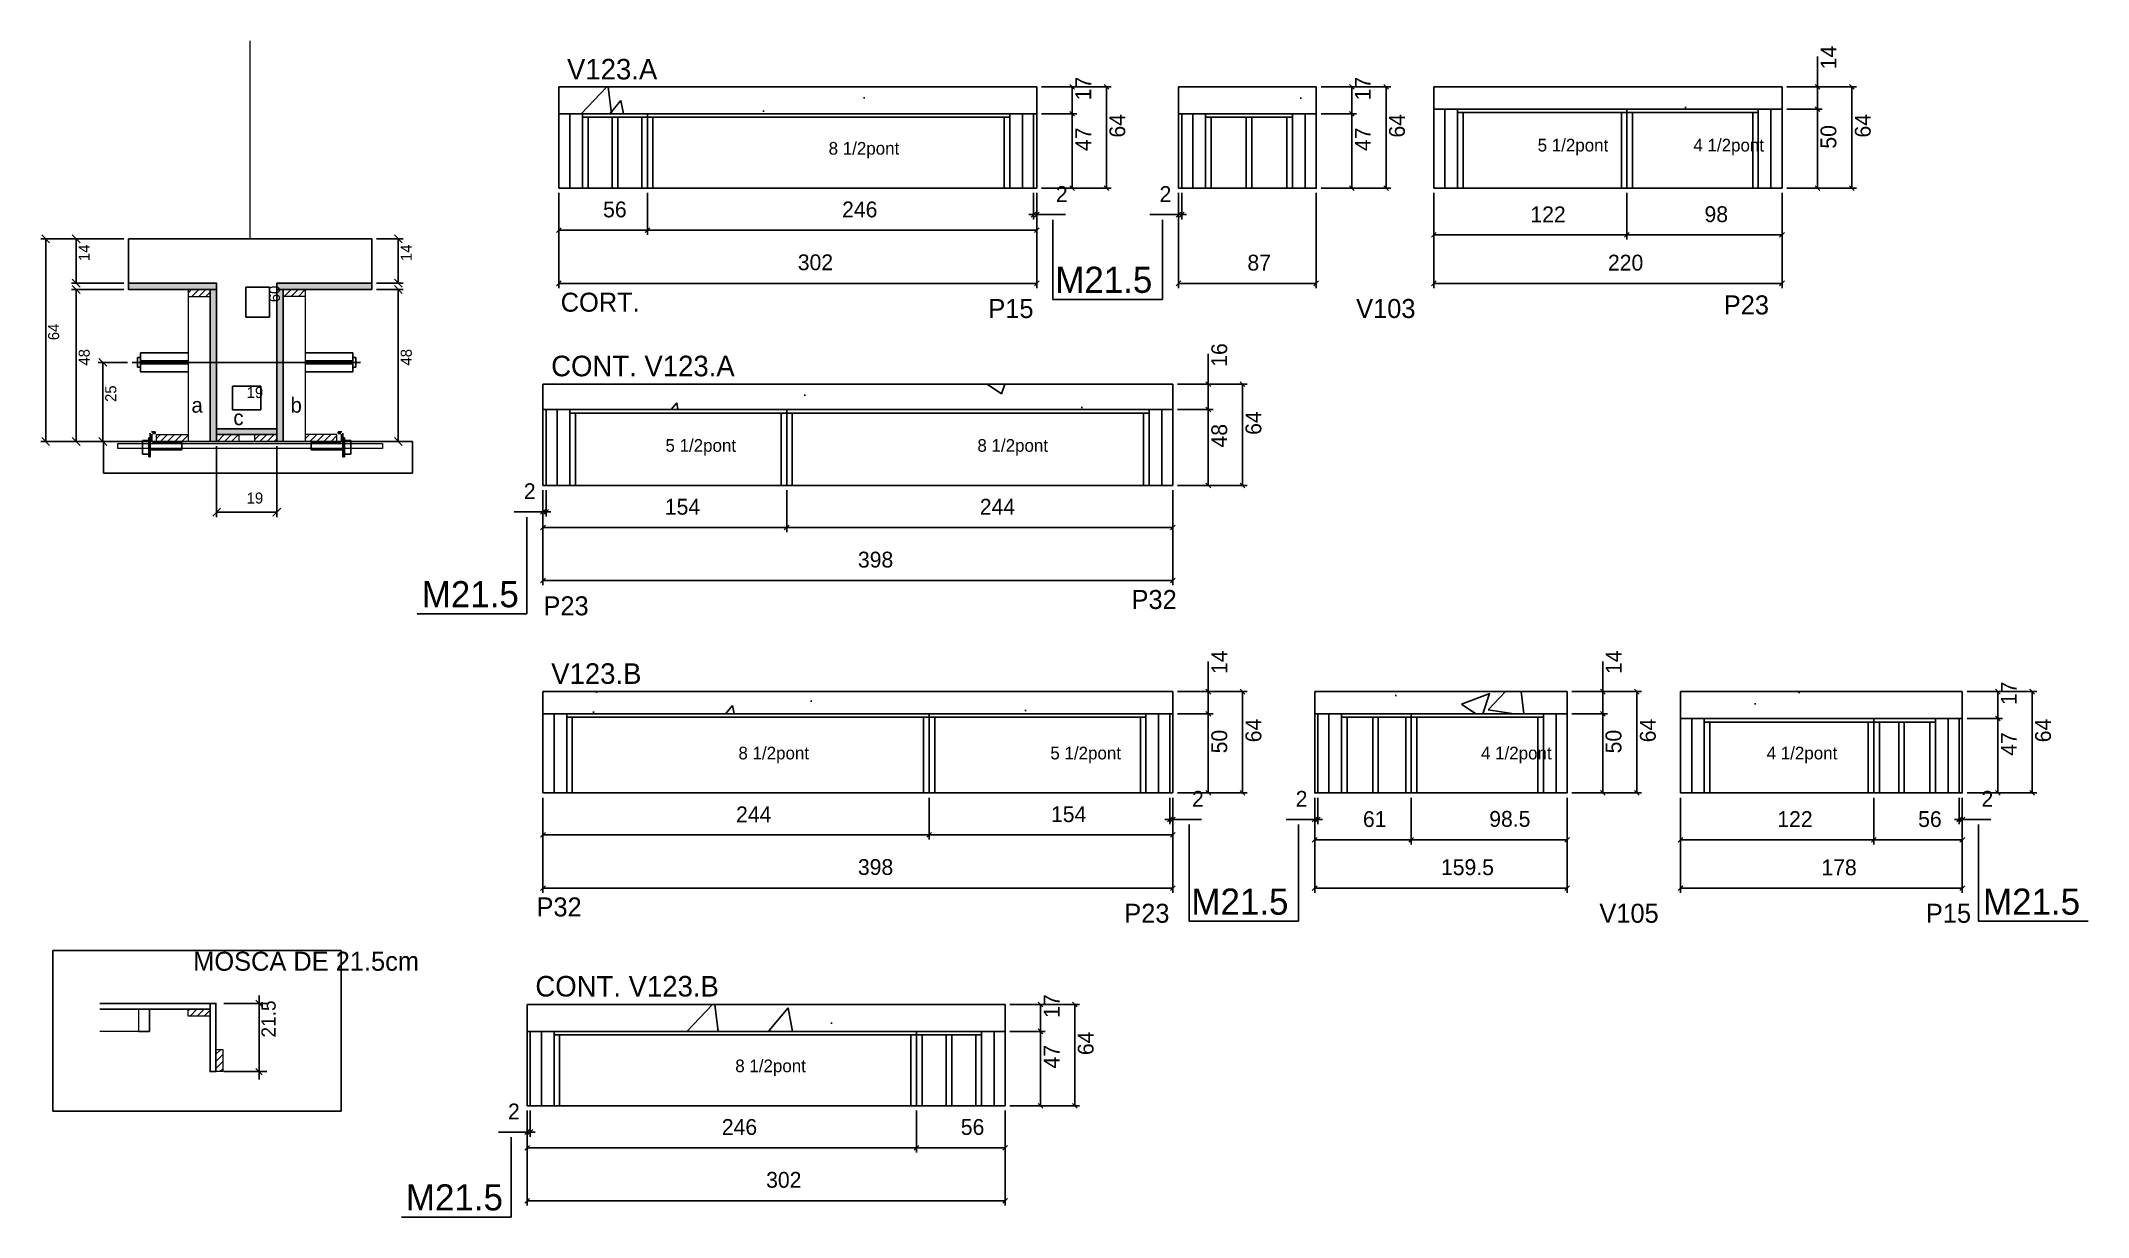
# Model space of a CAD drawing. Header units: metres. Extents: x 3297 to 4590, y 11584 to 12327.
import ezdxf

# ---------------------------------------------------------------- set-up
doc = ezdxf.new("R2010")
doc.units = ezdxf.units.M
for name, color, linetype in [('5', 7, 'Continuous'), ('barrote', 7, 'Continuous'), ('CONCRETO', 7, 'Continuous'), ('COTA', 7, 'Continuous'), ('Cota Seção (2x)', 7, 'Continuous'), ('Cotas', 7, 'Continuous'), ('detalhes', 7, 'Continuous'), ('Hachura', 7, 'Continuous'), ('Madeira', 7, 'Continuous'), ('NOMENCLATURA', 7, 'Continuous'), ('Painéis', 7, 'Continuous'), ('presilha', 7, 'Continuous'), ('SARR_2.2x7', 7, 'Continuous'), ('SARR_3.5x7', 7, 'Continuous'), ('SCO-___-LAJ', 7, 'Continuous'), ('TENSOR', 7, 'Continuous'), ('texto', 7, 'Continuous'), ('TEXTO PILAR', 7, 'Continuous'), ('Texto Seção', 7, 'Continuous')]:
    doc.layers.add(name, color=color, linetype=linetype)

msp = doc.modelspace()

# ---------------------------------------------------------------- hatches: boundary and pattern name
at = {"layer": 'COTA'}
h = msp.add_hatch(dxfattribs=at)
h.set_pattern_fill('AR-CONC')
h.paths.add_polyline_path([(3925.9, 12298.1), (3925.9, 12281.1), (3623.9, 12281.1), (3623.9, 12298.1), (3925.9, 12298.1)])
h = msp.add_hatch(dxfattribs=at)
h.set_pattern_fill('AR-CONC')
h.paths.add_polyline_path([(4102.5, 12298.1), (4015.5, 12298.1), (4015.5, 12281.1), (4102.5, 12281.1), (4102.5, 12298.1)])
h = msp.add_hatch(dxfattribs=at)
h.set_pattern_fill('AR-CONC')
h.paths.add_polyline_path([(4396.8, 12298.1), (4176.8, 12298.1), (4176.8, 12284.1), (4396.8, 12284.1), (4396.8, 12298.1)])
h = msp.add_hatch(dxfattribs=at)
h.set_pattern_fill('AR-CONC')
h.paths.add_polyline_path([(3613.9, 12110.3), (3613.9, 12094.3), (4011.9, 12094.3), (4011.9, 12110.3), (3613.9, 12110.3)])
h = msp.add_hatch(dxfattribs=at)
h.set_pattern_fill('AR-CONC')
h.paths.add_polyline_path([(4011.9, 11916.1), (4011.9, 11902.1), (3613.9, 11902.1), (3613.9, 11916.1), (4011.9, 11916.1)])
h = msp.add_hatch(dxfattribs=at)
h.set_pattern_fill('AR-CONC')
h.paths.add_polyline_path([(4261, 11916.1), (4101.5, 11916.1), (4101.5, 11902.1), (4261, 11902.1), (4261, 11916.1)])
h = msp.add_hatch(dxfattribs=at)
h.set_pattern_fill('AR-CONC')
h.paths.add_polyline_path([(4332.7, 11916.1), (4510.7, 11916.1), (4510.7, 11899.1), (4332.7, 11899.1), (4332.7, 11916.1)])
h = msp.add_hatch(dxfattribs=at)
h.set_pattern_fill('AR-CONC')
h.paths.add_polyline_path([(3603.9, 11718.5), (3603.9, 11701.5), (3905.9, 11701.5), (3905.9, 11718.5), (3603.9, 11718.5)])
at = {"layer": 'Hachura'}
h = msp.add_hatch(color=7, dxfattribs=at)
h.dxf.hatch_style = 1
h.paths.add_polyline_path([(3407.7, 12170.1), (3407.7, 12174.1), (3352.1, 12174.1), (3352.1, 12170.1), (3407.7, 12170.1)])
h = msp.add_hatch(color=7, dxfattribs=at)
h.dxf.hatch_style = 1
h.paths.add_polyline_path([(3403.7, 12174.1), (3407.7, 12174.1), (3407.7, 12074.1), (3403.7, 12074.1), (3403.7, 12174.1)])
h = msp.add_hatch(color=7, dxfattribs=at)
h.dxf.hatch_style = 1
h.paths.add_polyline_path([(3449.7, 12174.1), (3445.7, 12174.1), (3445.7, 12074.1), (3449.7, 12074.1), (3449.7, 12174.1)])
h = msp.add_hatch(color=7, dxfattribs=at)
h.dxf.hatch_style = 1
h.paths.add_polyline_path([(3505.7, 12170.1), (3505.7, 12174.1), (3445.7, 12174.1), (3445.7, 12170.1), (3505.7, 12170.1)])
h = msp.add_hatch(dxfattribs=at)
h.set_pattern_fill('ANSI31')
h.paths.add_polyline_path([(3403.7, 12165.7), (3403.7, 12170.1), (3389.7, 12170.1), (3389.7, 12165.7), (3403.7, 12165.7)])
h = msp.add_hatch(dxfattribs=at)
h.set_pattern_fill('ANSI31')
h.paths.add_polyline_path([(3449.7, 12165.7), (3449.7, 12170.1), (3463.7, 12170.1), (3463.7, 12165.7), (3449.7, 12165.7)])
h = msp.add_hatch(color=7, dxfattribs=at)
h.dxf.hatch_style = 1
h.paths.add_polyline_path([(3445.7, 12078.5), (3445.7, 12082.1), (3407.7, 12082.1), (3407.7, 12078.5), (3445.7, 12078.5)])
h = msp.add_hatch(dxfattribs=at)
h.set_pattern_fill('ANSI31')
h.paths.add_polyline_path([(3369.7, 12074.1), (3369.7, 12078.5), (3389.7, 12078.5), (3389.7, 12074.1), (3369.7, 12074.1)])
h = msp.add_hatch(dxfattribs=at)
h.set_pattern_fill('ANSI31')
h.paths.add_polyline_path([(3407.7, 12074.1), (3407.7, 12078.5), (3421.7, 12078.5), (3421.7, 12074.1), (3407.7, 12074.1)])
h = msp.add_hatch(dxfattribs=at)
h.set_pattern_fill('ANSI31')
h.paths.add_polyline_path([(3445.7, 12074.1), (3445.7, 12078.5), (3431.7, 12078.5), (3431.7, 12074.1), (3445.7, 12074.1)])
h = msp.add_hatch(dxfattribs=at)
h.set_pattern_fill('ANSI31')
h.paths.add_polyline_path([(3483.7, 12074.1), (3483.7, 12078.5), (3463.7, 12078.5), (3463.7, 12074.1), (3483.7, 12074.1)])
h = msp.add_hatch(dxfattribs=at)
h.set_pattern_fill('ANSI31')
h.paths.add_polyline_path([(3389.7, 11715.5), (3389.7, 11711.1), (3403.6, 11711.1), (3403.6, 11715.5), (3389.7, 11715.5), (3389.7, 11715.5)])
h = msp.add_hatch(dxfattribs=at)
h.set_pattern_fill('ANSI31')
h.paths.add_polyline_path([(3407.2, 11676.1), (3411.6, 11676.1), (3411.6, 11690.1), (3407.2, 11690.1), (3407.2, 11676.1)])

# ---------------------------------------------------------------- linework, layer by layer
at = {"color": 7, "lineweight": 25}
for p, q in [((3357.7, 12127.1), (3357.7, 12121.1)), ((3357.7, 12127.1), (3359.7, 12127.1)), ((3359.7, 12121.1), (3357.7, 12121.1)), ((3359.7, 12130.1), (3359.7, 12118.1)), ((3359.7, 12130.1), (3389.7, 12130.1)), ((3389.7, 12125.1), (3359.7, 12125.1)), ((3389.7, 12123.1), (3359.7, 12123.1)), ((3493.7, 12130.1), (3463.7, 12130.1)), ((3463.7, 12125.1), (3493.7, 12125.1)), ((3463.7, 12123.1), (3493.7, 12123.1)), ((3493.7, 12130.1), (3493.7, 12118.1)), ((3493.7, 12127.1), (3495.7, 12127.1)), ((3493.7, 12121.1), (3495.7, 12121.1)), ((3495.7, 12127.1), (3495.7, 12121.1)), ((3359.7, 12118.1), (3389.7, 12118.1)), ((3493.7, 12118.1), (3463.7, 12118.1))]:
    msp.add_line(p, q, dxfattribs=at)
at = {"layer": 'barrote', "color": 251, "lineweight": 25}
msp.add_lwpolyline([(3336.2, 12054.1), (3531.4, 12054.1), (3531.4, 12074.1), (3336.2, 12074.1)], close=True, dxfattribs=at)
at = {"layer": 'CONCRETO', "color": 251, "lineweight": 25}
msp.add_lwpolyline([(3352.1, 12174.1), (3352.1, 12202.1), (3505.7, 12202.1), (3505.7, 12174.1), (3445.7, 12174.1), (3445.7, 12082.1), (3407.7, 12082.1), (3407.7, 12174.1)], close=True, dxfattribs=at)
at = {"layer": 'COTA', "color": 4, "lineweight": 25}
for p, q in [((4419.2, 12298.1), (4419.2, 12317.2)), ((3928.9, 12298.1), (3951.3, 12298.1)), ((3928.9, 12298.1), (3972.9, 12298.1)), ((3948.3, 12281.1), (3948.3, 12298.1)), ((3969.9, 12298.1), (3969.9, 12234.1)), ((4105.5, 12298.1), (4128, 12298.1)), ((4105.5, 12298.1), (4149.6, 12298.1)), ((4125, 12281.1), (4125, 12298.1)), ((4146.6, 12298.1), (4146.6, 12234.1)), ((4399.8, 12298.1), (4443.9, 12298.1)), ((4399.8, 12298.1), (4422.2, 12298.1)), ((4419.2, 12284.1), (4419.2, 12298.1)), ((4440.9, 12298.1), (4440.9, 12234.1)), ((3928.9, 12281.1), (3951.3, 12281.1)), ((3928.9, 12281.1), (3951.3, 12281.1)), ((3948.3, 12281.1), (3948.3, 12234.1)), ((4105.5, 12281.1), (4128, 12281.1)), ((4105.5, 12281.1), (4128, 12281.1)), ((4125, 12281.1), (4125, 12234.1)), ((4399.8, 12284.1), (4422.2, 12284.1)), ((4399.8, 12284.1), (4422.2, 12284.1)), ((4419.2, 12284.1), (4419.2, 12234.1)), ((3623.9, 12231.1), (3623.9, 12204.6)), ((3623.9, 12231.1), (3623.9, 12171)), ((3679.9, 12231.1), (3679.9, 12204.6)), ((3679.9, 12231.1), (3679.9, 12204.6)), ((3923.9, 12231.1), (3923.9, 12214.4)), ((3925.9, 12231.1), (3925.9, 12204.6)), ((3925.9, 12231.1), (3925.9, 12171)), ((3925.9, 12231.1), (3925.9, 12214.4)), ((3928.9, 12234.1), (3951.3, 12234.1)), ((3928.9, 12234.1), (3972.9, 12234.1)), ((4015.5, 12231.1), (4015.5, 12171)), ((4015.5, 12231.1), (4015.5, 12214.4)), ((4017.5, 12231.1), (4017.5, 12214.4)), ((4102.5, 12231.1), (4102.5, 12171)), ((4105.5, 12234.1), (4128, 12234.1)), ((4105.5, 12234.1), (4149.6, 12234.1)), ((4176.8, 12231.1), (4176.8, 12201.6)), ((4176.8, 12231.1), (4176.8, 12171)), ((4298.8, 12231.1), (4298.8, 12201.6)), ((4298.8, 12231.1), (4298.8, 12201.6)), ((4396.8, 12231.1), (4396.8, 12201.6)), ((4396.8, 12231.1), (4396.8, 12171)), ((4399.8, 12234.1), (4443.9, 12234.1)), ((4399.8, 12234.1), (4422.2, 12234.1)), ((3923.9, 12217.4), (3920.9, 12217.4)), ((3923.9, 12217.4), (3925.9, 12217.4)), ((3925.9, 12217.4), (3944, 12217.4)), ((4015.5, 12217.4), (3997.4, 12217.4)), ((4017.5, 12217.4), (4015.5, 12217.4)), ((4017.5, 12217.4), (4020.5, 12217.4)), ((3349.1, 12202.1), (3296.7, 12202.1)), ((3299.7, 12074.1), (3299.7, 12202.1)), ((3349.1, 12202.1), (3316, 12202.1)), ((3319, 12202.1), (3319, 12174.1)), ((3508.7, 12202.1), (3525.5, 12202.1)), ((3522.5, 12202.1), (3522.5, 12174.1)), ((3623.9, 12207.6), (3679.9, 12207.6)), ((3679.9, 12207.6), (3925.9, 12207.6)), ((4176.8, 12204.6), (4298.8, 12204.6)), ((4298.8, 12204.6), (4396.8, 12204.6)), ((3349.1, 12174.1), (3316, 12174.1)), ((3508.7, 12174.1), (3525.5, 12174.1)), ((3623.9, 12174), (3925.9, 12174)), ((4102.5, 12174), (4015.5, 12174)), ((4176.8, 12174), (4396.8, 12174)), ((3349.1, 12170.1), (3316, 12170.1)), ((3319, 12170.1), (3319, 12074.1)), ((3508.7, 12170.1), (3525.5, 12170.1)), ((3522.5, 12074.1), (3522.5, 12170.1)), ((3351.4, 12124.1), (3332.8, 12124.1)), ((3335.8, 12124.1), (3335.8, 12074.1)), ((4034.3, 12110.3), (4034.3, 12129.4)), ((4014.9, 12110.3), (4037.3, 12110.3)), ((4014.9, 12110.3), (4058.9, 12110.3)), ((4034.3, 12094.3), (4034.3, 12110.3)), ((4055.9, 12110.3), (4055.9, 12046.3)), ((4014.9, 12094.3), (4037.3, 12094.3)), ((4014.9, 12094.3), (4037.3, 12094.3)), ((4034.3, 12094.3), (4034.3, 12046.3)), ((3371.1, 12074.1), (3296.7, 12074.1)), ((3371.1, 12074.1), (3316, 12074.1)), ((3351.4, 12074.1), (3332.8, 12074.1)), ((3407.7, 12071.1), (3407.7, 12026.4)), ((3445.7, 12071.1), (3445.7, 12026.4)), ((3482.3, 12074.1), (3525.5, 12074.1)), ((3613.9, 12043.3), (3613.9, 12016.8)), ((3613.9, 12043.3), (3613.9, 11983.3)), ((3613.9, 12043.3), (3613.9, 12026.7)), ((3615.9, 12043.3), (3615.9, 12026.7)), ((3767.9, 12043.3), (3767.9, 12016.8)), ((3767.9, 12043.3), (3767.9, 12016.8)), ((4011.9, 12043.3), (4011.9, 12016.8)), ((4011.9, 12043.3), (4011.9, 11983.3)), ((4014.9, 12046.3), (4037.3, 12046.3)), ((4014.9, 12046.3), (4058.9, 12046.3)), ((3407.7, 12029.4), (3445.7, 12029.4)), ((3613.9, 12029.7), (3595.8, 12029.7)), ((3615.9, 12029.7), (3613.9, 12029.7)), ((3615.9, 12029.7), (3618.9, 12029.7)), ((3767.9, 12019.8), (3613.9, 12019.8)), ((4011.9, 12019.8), (3767.9, 12019.8)), ((4011.9, 11986.3), (3613.9, 11986.3)), ((4034.3, 11916.1), (4034.3, 11935.2)), ((4283.5, 11916.1), (4283.5, 11935.2)), ((4014.9, 11916.1), (4037.3, 11916.1)), ((4014.9, 11916.1), (4058.9, 11916.1)), ((4034.3, 11902.1), (4034.3, 11916.1)), ((4055.9, 11916.1), (4055.9, 11852.1)), ((4264, 11916.1), (4286.5, 11916.1)), ((4264, 11916.1), (4308.1, 11916.1)), ((4283.5, 11902.1), (4283.5, 11916.1)), ((4305.1, 11916.1), (4305.1, 11852.1)), ((4513.7, 11916.1), (4536.2, 11916.1)), ((4513.7, 11916.1), (4557.8, 11916.1)), ((4533.2, 11899.1), (4533.2, 11916.1)), ((4554.8, 11916.1), (4554.8, 11852.1)), ((4014.9, 11902.1), (4037.3, 11902.1)), ((4014.9, 11902.1), (4037.3, 11902.1)), ((4034.3, 11902.1), (4034.3, 11852.1)), ((4264, 11902.1), (4286.5, 11902.1)), ((4264, 11902.1), (4286.5, 11902.1)), ((4283.5, 11902.1), (4283.5, 11852.1)), ((4513.7, 11899.1), (4536.2, 11899.1)), ((4513.7, 11899.1), (4536.2, 11899.1)), ((4533.2, 11899.1), (4533.2, 11852.1)), ((3613.9, 11849.1), (3613.9, 11822.6)), ((3613.9, 11849.1), (3613.9, 11789)), ((3857.9, 11849.1), (3857.9, 11822.6)), ((3857.9, 11849.1), (3857.9, 11822.6)), ((4009.9, 11849.1), (4009.9, 11832.4)), ((4011.9, 11849.1), (4011.9, 11822.6)), ((4011.9, 11849.1), (4011.9, 11789)), ((4011.9, 11849.1), (4011.9, 11832.4)), ((4014.9, 11852.1), (4037.3, 11852.1)), ((4014.9, 11852.1), (4058.9, 11852.1)), ((4101.5, 11849.1), (4101.5, 11789)), ((4101.5, 11849.1), (4101.5, 11832.4)), ((4101.5, 11849.1), (4101.5, 11819.5)), ((4103.5, 11849.1), (4103.5, 11832.4)), ((4162.5, 11849.1), (4162.5, 11819.5)), ((4162.5, 11849.1), (4162.5, 11819.5)), ((4261, 11849.1), (4261, 11789)), ((4261, 11849.1), (4261, 11819.5)), ((4264, 11852.1), (4286.5, 11852.1)), ((4264, 11852.1), (4308.1, 11852.1)), ((4332.7, 11849.1), (4332.7, 11789)), ((4332.7, 11849.1), (4332.7, 11819.5)), ((4454.8, 11849.1), (4454.8, 11819.5)), ((4454.8, 11849.1), (4454.8, 11819.5)), ((4508.7, 11849.1), (4508.7, 11832.4)), ((4510.7, 11849.1), (4510.7, 11789)), ((4510.7, 11849.1), (4510.7, 11832.4)), ((4510.7, 11849.1), (4510.7, 11819.5)), ((4513.7, 11852.1), (4536.2, 11852.1)), ((4513.7, 11852.1), (4557.8, 11852.1)), ((4009.9, 11835.4), (4006.9, 11835.4)), ((4009.9, 11835.4), (4011.9, 11835.4)), ((4011.9, 11835.4), (4030, 11835.4)), ((4101.5, 11835.4), (4083.4, 11835.4)), ((4103.5, 11835.4), (4101.5, 11835.4)), ((4103.5, 11835.4), (4106.5, 11835.4)), ((4508.7, 11835.4), (4505.7, 11835.4)), ((4508.7, 11835.4), (4510.7, 11835.4)), ((4510.7, 11835.4), (4528.8, 11835.4)), ((3613.9, 11825.6), (3857.9, 11825.6)), ((3857.9, 11825.6), (4011.9, 11825.6)), ((4101.5, 11822.5), (4162.5, 11822.5)), ((4162.5, 11822.5), (4261, 11822.5)), ((4454.8, 11822.5), (4332.7, 11822.5)), ((4510.7, 11822.5), (4454.8, 11822.5)), ((3613.9, 11792), (4011.9, 11792)), ((4261, 11792), (4101.5, 11792)), ((4332.7, 11792), (4510.7, 11792)), ((3412.2, 11719.1), (3439.5, 11719.1)), ((3434.5, 11724.1), (3434.5, 11671.1)), ((3908.9, 11718.5), (3931.3, 11718.5)), ((3908.9, 11718.5), (3952.9, 11718.5)), ((3928.3, 11701.5), (3928.3, 11718.5)), ((3949.9, 11718.5), (3949.9, 11654.5)), ((3908.9, 11701.5), (3931.3, 11701.5)), ((3908.9, 11701.5), (3931.3, 11701.5)), ((3928.3, 11701.5), (3928.3, 11654.5)), ((3412.2, 11676.1), (3439.5, 11676.1)), ((3908.9, 11654.5), (3931.3, 11654.5)), ((3908.9, 11654.5), (3952.9, 11654.5)), ((3603.9, 11651.5), (3603.9, 11625)), ((3603.9, 11651.5), (3603.9, 11591.4)), ((3603.9, 11651.5), (3603.9, 11634.9)), ((3605.9, 11651.5), (3605.9, 11634.9)), ((3849.9, 11651.5), (3849.9, 11625)), ((3849.9, 11651.5), (3849.9, 11625)), ((3905.9, 11651.5), (3905.9, 11625)), ((3905.9, 11651.5), (3905.9, 11591.4)), ((3603.9, 11637.9), (3585.8, 11637.9)), ((3605.9, 11637.9), (3603.9, 11637.9)), ((3605.9, 11637.9), (3608.9, 11637.9)), ((3849.9, 11628), (3603.9, 11628)), ((3905.9, 11628), (3849.9, 11628)), ((3905.9, 11594.4), (3603.9, 11594.4))]:
    msp.add_line(p, q, dxfattribs=at)
at = {"layer": 'COTA', "color": 241, "lineweight": 25}
for p, q in [((3623.9, 12298.1), (3925.9, 12298.1)), ((3623.9, 12281.1), (3623.9, 12298.1)), ((3925.9, 12281.1), (3925.9, 12298.1)), ((4102.5, 12298.1), (4015.5, 12298.1)), ((4015.5, 12298.1), (4015.5, 12281.1)), ((4102.5, 12281.1), (4102.5, 12298.1)), ((4396.8, 12298.1), (4176.8, 12298.1)), ((4176.8, 12298.1), (4176.8, 12284.1)), ((4396.8, 12284.1), (4396.8, 12298.1)), ((4011.9, 12110.3), (3613.9, 12110.3)), ((3613.9, 12094.3), (3613.9, 12110.3)), ((4011.9, 12094.3), (4011.9, 12110.3)), ((3613.9, 11916.1), (4011.9, 11916.1)), ((3613.9, 11902.1), (3613.9, 11916.1)), ((4011.9, 11902.1), (4011.9, 11916.1)), ((4261, 11916.1), (4101.5, 11916.1)), ((4101.5, 11916.1), (4101.5, 11902.1)), ((4261, 11902.1), (4261, 11916.1)), ((4332.7, 11899.1), (4332.7, 11916.1)), ((4332.7, 11916.1), (4510.7, 11916.1)), ((4510.7, 11916.1), (4510.7, 11899.1)), ((3905.9, 11718.5), (3603.9, 11718.5)), ((3603.9, 11701.5), (3603.9, 11718.5)), ((3905.9, 11701.5), (3905.9, 11718.5))]:
    msp.add_line(p, q, dxfattribs=at)
at = {"layer": 'COTA', "color": 0, "lineweight": 25}
for p, q in [((3949.8, 12296.6), (3946.8, 12299.6)), ((3971.4, 12296.6), (3968.4, 12299.6)), ((4126.5, 12296.6), (4123.5, 12299.6)), ((4148.1, 12296.6), (4145.1, 12299.6)), ((4420.7, 12296.6), (4417.7, 12299.6)), ((4442.4, 12296.6), (4439.4, 12299.6)), ((3949.8, 12279.6), (3946.8, 12282.6)), ((3946.8, 12282.6), (3949.8, 12279.6)), ((4126.5, 12279.6), (4123.5, 12282.6)), ((4123.5, 12282.6), (4126.5, 12279.6)), ((4420.7, 12282.6), (4417.7, 12285.6)), ((4417.7, 12285.6), (4420.7, 12282.6)), ((3946.8, 12235.6), (3949.8, 12232.6)), ((3968.4, 12235.6), (3971.4, 12232.6)), ((4123.5, 12235.6), (4126.5, 12232.6)), ((4145.1, 12235.6), (4148.1, 12232.6)), ((4417.7, 12235.6), (4420.7, 12232.6)), ((4439.4, 12235.6), (4442.4, 12232.6)), ((3922.4, 12215.9), (3925.4, 12218.9)), ((3927.4, 12218.9), (3924.4, 12215.9)), ((4014, 12215.9), (4017, 12218.9)), ((4019, 12218.9), (4016, 12215.9)), ((3625.4, 12209.1), (3622.4, 12206.1)), ((3678.4, 12206.1), (3681.4, 12209.1)), ((3681.4, 12209.1), (3678.4, 12206.1)), ((3924.4, 12206.1), (3927.4, 12209.1)), ((4178.3, 12206.1), (4175.3, 12203.1)), ((4297.3, 12203.1), (4300.3, 12206.1)), ((4300.3, 12206.1), (4297.3, 12203.1)), ((4395.3, 12203.1), (4398.3, 12206.1)), ((3625.4, 12175.5), (3622.4, 12172.5)), ((3924.4, 12172.5), (3927.4, 12175.5)), ((4017, 12175.5), (4014, 12172.5)), ((4101, 12172.5), (4104, 12175.5)), ((4178.3, 12175.5), (4175.3, 12172.5)), ((4395.3, 12172.5), (4398.3, 12175.5)), ((4035.8, 12108.8), (4032.8, 12111.8)), ((4057.4, 12108.8), (4054.4, 12111.8)), ((4035.8, 12092.8), (4032.8, 12095.8)), ((4032.8, 12095.8), (4035.8, 12092.8)), ((4032.8, 12047.8), (4035.8, 12044.8)), ((4054.4, 12047.8), (4057.4, 12044.8)), ((3612.4, 12028.2), (3615.4, 12031.2)), ((3617.4, 12031.2), (3614.4, 12028.2)), ((3615.4, 12021.3), (3612.4, 12018.3)), ((3769.4, 12021.3), (3766.4, 12018.3)), ((3766.4, 12018.3), (3769.4, 12021.3)), ((4010.4, 12018.3), (4013.4, 12021.3)), ((3615.4, 11987.8), (3612.4, 11984.8)), ((4010.4, 11984.8), (4013.4, 11987.8)), ((4035.8, 11914.6), (4032.8, 11917.6)), ((4057.4, 11914.6), (4054.4, 11917.6)), ((4285, 11914.6), (4282, 11917.6)), ((4306.6, 11914.6), (4303.6, 11917.6)), ((4534.7, 11914.6), (4531.7, 11917.6)), ((4556.3, 11914.6), (4553.3, 11917.6)), ((4035.8, 11900.6), (4032.8, 11903.6)), ((4032.8, 11903.6), (4035.8, 11900.6)), ((4285, 11900.6), (4282, 11903.6)), ((4282, 11903.6), (4285, 11900.6)), ((4534.7, 11897.6), (4531.7, 11900.6)), ((4531.7, 11900.6), (4534.7, 11897.6)), ((4032.8, 11853.6), (4035.8, 11850.6)), ((4054.4, 11853.6), (4057.4, 11850.6)), ((4282, 11853.6), (4285, 11850.6)), ((4303.6, 11853.6), (4306.6, 11850.6)), ((4531.7, 11853.6), (4534.7, 11850.6)), ((4553.3, 11853.6), (4556.3, 11850.6)), ((4008.4, 11833.9), (4011.4, 11836.9)), ((4013.4, 11836.9), (4010.4, 11833.9)), ((4100, 11833.9), (4103, 11836.9)), ((4105, 11836.9), (4102, 11833.9)), ((4507.2, 11833.9), (4510.2, 11836.9)), ((4512.2, 11836.9), (4509.2, 11833.9)), ((3615.4, 11827.1), (3612.4, 11824.1)), ((3856.4, 11824.1), (3859.4, 11827.1)), ((3859.4, 11827.1), (3856.4, 11824.1)), ((4010.4, 11824.1), (4013.4, 11827.1)), ((4103, 11824), (4100, 11821)), ((4161, 11821), (4164, 11824)), ((4164, 11824), (4161, 11821)), ((4259.5, 11821), (4262.5, 11824)), ((4334.2, 11824), (4331.2, 11821)), ((4456.3, 11824), (4453.3, 11821)), ((4453.3, 11821), (4456.3, 11824)), ((4509.2, 11821), (4512.2, 11824)), ((3615.4, 11793.5), (3612.4, 11790.5)), ((4010.4, 11790.5), (4013.4, 11793.5)), ((4103, 11793.5), (4100, 11790.5)), ((4259.5, 11790.5), (4262.5, 11793.5)), ((4334.2, 11793.5), (4331.2, 11790.5)), ((4509.2, 11790.5), (4512.2, 11793.5)), ((3929.8, 11717), (3926.8, 11720)), ((3951.4, 11717), (3948.4, 11720)), ((3929.8, 11700), (3926.8, 11703)), ((3926.8, 11703), (3929.8, 11700)), ((3926.8, 11656), (3929.8, 11653)), ((3948.4, 11656), (3951.4, 11653)), ((3602.4, 11636.4), (3605.4, 11639.4)), ((3605.4, 11629.5), (3602.4, 11626.5)), ((3607.4, 11639.4), (3604.4, 11636.4)), ((3851.4, 11629.5), (3848.4, 11626.5)), ((3848.4, 11626.5), (3851.4, 11629.5)), ((3904.4, 11626.5), (3907.4, 11629.5)), ((3605.4, 11595.9), (3602.4, 11592.9)), ((3904.4, 11592.9), (3907.4, 11595.9))]:
    msp.add_line(p, q, dxfattribs=at)
for points in [[(3302.2, 12199.6), (3297.2, 12204.6)], [(3321.5, 12199.6), (3316.5, 12204.6)], [(3525, 12199.6), (3520, 12204.6)], [(3316.5, 12176.6), (3321.5, 12171.6)], [(3321.5, 12167.6), (3316.5, 12172.6)], [(3520, 12176.6), (3525, 12171.6)], [(3525, 12167.6), (3520, 12172.6)], [(3338.3, 12121.6), (3333.3, 12126.6)], [(3297.2, 12076.6), (3302.2, 12071.6)], [(3316.5, 12076.6), (3321.5, 12071.6)], [(3333.3, 12076.6), (3338.3, 12071.6)], [(3520, 12076.6), (3525, 12071.6)], [(3410.2, 12031.9), (3405.2, 12026.9)], [(3443.2, 12026.9), (3448.2, 12031.9)], [(3436.5, 11717.1), (3432.5, 11721.1)], [(3432.5, 11678.1), (3436.5, 11674.1)]]:
    msp.add_lwpolyline(points, dxfattribs=at)
at = {"layer": 'Cota Seção (2x)', "color": 180, "lineweight": 25}
for p, q in [((3441.2, 12171.6), (3426.2, 12171.6)), ((3426.2, 12171.6), (3426.2, 12152.6)), ((3441.2, 12152.6), (3441.2, 12171.6)), ((3426.2, 12152.6), (3441.2, 12152.6)), ((3435.7, 12109.1), (3417.7, 12109.1)), ((3417.7, 12109.1), (3417.7, 12094.1)), ((3435.7, 12094.1), (3435.7, 12109.1)), ((3417.7, 12094.1), (3435.7, 12094.1))]:
    msp.add_line(p, q, dxfattribs=at)
at = {"layer": 'Cotas', "color": 1, "lineweight": 25}
msp.add_lwpolyline([(3304.3, 11752.5), (3486.3, 11752.5), (3486.3, 11651.1), (3304.3, 11651.1)], close=True, dxfattribs=at)
at = {"layer": 'Madeira', "color": 126, "lineweight": 18}
for points in [[(3403.7, 12165.7), (3403.7, 12170.1), (3389.7, 12170.1), (3389.7, 12165.7)], [(3403.7, 12170.1), (3389.7, 12170.1), (3389.7, 12074.1), (3403.7, 12074.1)], [(3449.7, 12165.7), (3449.7, 12170.1), (3463.7, 12170.1), (3463.7, 12165.7)], [(3449.7, 12170.1), (3463.7, 12170.1), (3463.7, 12074.1), (3449.7, 12074.1)], [(3369.7, 12074.1), (3369.7, 12078.5), (3389.7, 12078.5), (3389.7, 12074.1)], [(3407.7, 12074.1), (3407.7, 12078.5), (3421.7, 12078.5), (3421.7, 12074.1)], [(3445.7, 12074.1), (3445.7, 12078.5), (3431.7, 12078.5), (3431.7, 12074.1)], [(3483.7, 12074.1), (3483.7, 12078.5), (3463.7, 12078.5), (3463.7, 12074.1)], [(3365.3, 11701.5), (3365.3, 11715.5), (3358.3, 11715.5), (3358.3, 11701.5)], [(3389.7, 11715.5), (3403.6, 11715.5), (3403.6, 11711.1), (3389.7, 11711.1)], [(3407.2, 11676.1), (3407.2, 11690.1), (3411.6, 11690.1), (3411.6, 11676.1)]]:
    msp.add_lwpolyline(points, close=True, dxfattribs=at)
msp.add_lwpolyline([(3365.3, 11715.5), (3365.3, 11701.5), (3333.8, 11701.5)], dxfattribs=at)
at = {"layer": 'NOMENCLATURA', "color": 7, "lineweight": 25}
for p, q in [((3936.1, 12163.8), (3936.1, 12214.2)), ((4005.3, 12163.8), (4005.3, 12214.2)), ((4005.3, 12163.8), (3936.1, 12163.8)), ((3603.7, 11965.2), (3603.7, 12026.4)), ((3534.5, 11965.2), (3603.7, 11965.2)), ((4022.1, 11771), (4022.1, 11832.2)), ((4091.3, 11771), (4091.3, 11832.2)), ((4520.9, 11771), (4520.9, 11832.2)), ((4091.3, 11771), (4022.1, 11771)), ((4520.9, 11771), (4590.2, 11771)), ((3593.7, 11584.2), (3593.7, 11634.6)), ((3524.5, 11584.2), (3593.7, 11584.2))]:
    msp.add_line(p, q, dxfattribs=at)
at = {"layer": 'Painéis', "color": 200, "lineweight": 25}
for p, q in [((3623.9, 12281.1), (3925.9, 12281.1)), ((3623.9, 12234.1), (3623.9, 12281.1)), ((3679.9, 12234.1), (3679.9, 12281.1)), ((3923.9, 12234.1), (3923.9, 12281.1)), ((3925.9, 12234.1), (3925.9, 12281.1)), ((4017.5, 12281.1), (4017.5, 12234.1)), ((4176.8, 12284.1), (4396.8, 12284.1)), ((4176.8, 12234.1), (4176.8, 12284.1)), ((4298.8, 12234.1), (4298.8, 12284.1)), ((4396.8, 12234.1), (4396.8, 12284.1)), ((3623.9, 12234.1), (3925.9, 12234.1)), ((4176.8, 12234.1), (4396.8, 12234.1)), ((4011.9, 12094.3), (3613.9, 12094.3)), ((3613.9, 12046.3), (3613.9, 12094.3)), ((3615.9, 12046.3), (3615.9, 12094.3)), ((3767.9, 12046.3), (3767.9, 12094.3)), ((4011.9, 12046.3), (4011.9, 12094.3)), ((4011.9, 12046.3), (3613.9, 12046.3)), ((3613.9, 11902.1), (4011.9, 11902.1)), ((3613.9, 11852.1), (3613.9, 11902.1)), ((3857.9, 11852.1), (3857.9, 11902.1)), ((4009.9, 11852.1), (4009.9, 11902.1)), ((4011.9, 11852.1), (4011.9, 11902.1)), ((4103.5, 11902.1), (4103.5, 11852.1)), ((4162.5, 11902.1), (4162.5, 11852.1)), ((4454.8, 11899.1), (4454.8, 11852.1)), ((4508.7, 11899.1), (4508.7, 11852.1)), ((3613.9, 11852.1), (4011.9, 11852.1)), ((3403.6, 11719.1), (3333.8, 11719.1)), ((3403.6, 11715.5), (3333.8, 11715.5)), ((3905.9, 11701.5), (3603.9, 11701.5)), ((3603.9, 11654.5), (3603.9, 11701.5)), ((3605.9, 11654.5), (3605.9, 11701.5)), ((3849.9, 11654.5), (3849.9, 11701.5)), ((3905.9, 11654.5), (3905.9, 11701.5)), ((3905.9, 11654.5), (3603.9, 11654.5))]:
    msp.add_line(p, q, dxfattribs=at)
for points in [[(4015.5, 12281.1), (4102.5, 12281.1), (4102.5, 12234.1), (4015.5, 12234.1)], [(3407.7, 12170.1), (3407.7, 12174.1), (3352.1, 12174.1), (3352.1, 12170.1)], [(3505.7, 12170.1), (3505.7, 12174.1), (3445.7, 12174.1), (3445.7, 12170.1)], [(3403.7, 12170.1), (3407.7, 12170.1), (3407.7, 12074.1), (3403.7, 12074.1)], [(3449.7, 12170.1), (3445.7, 12170.1), (3445.7, 12074.1), (3449.7, 12074.1)], [(3445.7, 12078.5), (3445.7, 12082.1), (3407.7, 12082.1), (3407.7, 12078.5)], [(4101.5, 11902.1), (4261, 11902.1), (4261, 11852.1), (4101.5, 11852.1)], [(4510.7, 11899.1), (4332.7, 11899.1), (4332.7, 11852.1), (4510.7, 11852.1)], [(3403.6, 11719.1), (3407.2, 11719.1), (3407.2, 11676.1), (3403.6, 11676.1)]]:
    msp.add_lwpolyline(points, close=True, dxfattribs=at)
at = {"layer": 'presilha', "color": 1, "lineweight": 25}
for p, q in [((3360.8, 12074.8), (3364.8, 12074.8)), ((3360.8, 12074.8), (3360.8, 12066.2)), ((3364.8, 12076.5), (3365.8, 12076.5)), ((3364.8, 12064.5), (3364.8, 12076.5)), ((3364.8, 12074.8), (3364.8, 12066.2)), ((3365.8, 12073.3), (3365.8, 12079.4)), ((3365.8, 12076.5), (3365.8, 12064.5)), ((3385.8, 12068.9), (3365.8, 12068.9)), ((3368.8, 12080.2), (3366.6, 12080.2)), ((3366.8, 12073.9), (3366.8, 12078.8)), ((3368.8, 12079.2), (3367.2, 12079.2)), ((3385.8, 12073.5), (3367.2, 12073.5)), ((3368.8, 12080.2), (3368.8, 12079.2)), ((3385.8, 12073.5), (3385.8, 12068.9)), ((3467.5, 12073.5), (3467.5, 12068.9)), ((3467.5, 12073.5), (3486.2, 12073.5)), ((3467.5, 12068.9), (3487.5, 12068.9)), ((3484.5, 12080.2), (3484.5, 12079.2)), ((3484.5, 12080.2), (3486.8, 12080.2)), ((3484.5, 12079.2), (3486.2, 12079.2)), ((3486.5, 12073.9), (3486.5, 12078.8)), ((3487.5, 12073.3), (3487.5, 12079.4)), ((3488.5, 12076.5), (3487.5, 12076.5)), ((3487.5, 12076.5), (3487.5, 12064.5)), ((3488.5, 12064.5), (3488.5, 12076.5)), ((3492.5, 12074.8), (3488.5, 12074.8)), ((3488.5, 12074.8), (3488.5, 12066.2)), ((3492.5, 12074.8), (3492.5, 12066.2)), ((3364.8, 12066.2), (3360.8, 12066.2)), ((3365.8, 12064.5), (3364.8, 12064.5)), ((3487.5, 12064.5), (3488.5, 12064.5)), ((3488.5, 12066.2), (3492.5, 12066.2))]:
    msp.add_line(p, q, dxfattribs=at)
at = {"layer": 'SARR_2.2x7', "color": 40, "lineweight": 25}
for p, q in [((3630.9, 12234.1), (3630.9, 12281.1)), ((3638.9, 12278.9), (3679.9, 12278.9)), ((3679.9, 12278.9), (3908.9, 12278.9)), ((3916.9, 12234.1), (3916.9, 12281.1)), ((4024.5, 12234.1), (4024.5, 12281.1)), ((4032.5, 12278.9), (4087.5, 12278.9)), ((4095.5, 12234.1), (4095.5, 12281.1)), ((4183.8, 12234.1), (4183.8, 12284.1)), ((4191.8, 12281.9), (4298.8, 12281.9)), ((4298.8, 12281.9), (4381.8, 12281.9)), ((4389.8, 12234.1), (4389.8, 12284.1)), ((3622.9, 12046.3), (3622.9, 12094.3)), ((4004.9, 12046.3), (4004.9, 12094.3)), ((3767.9, 12092.1), (3630.9, 12092.1)), ((3996.9, 12092.1), (3767.9, 12092.1)), ((3620.9, 11852.1), (3620.9, 11902.1)), ((3628.9, 11899.9), (3857.9, 11899.9)), ((3857.9, 11899.9), (3994.9, 11899.9)), ((4002.9, 11852.1), (4002.9, 11902.1)), ((4110.5, 11852.1), (4110.5, 11902.1)), ((4118.5, 11899.9), (4246, 11899.9)), ((4254, 11852.1), (4254, 11902.1)), ((4339.7, 11852.1), (4339.7, 11899.1)), ((4493.7, 11896.9), (4347.7, 11896.9)), ((4501.7, 11852.1), (4501.7, 11899.1)), ((3612.9, 11654.5), (3612.9, 11701.5)), ((3849.9, 11699.3), (3620.9, 11699.3)), ((3890.9, 11699.3), (3849.9, 11699.3)), ((3898.9, 11654.5), (3898.9, 11701.5))]:
    msp.add_line(p, q, dxfattribs=at)
at = {"layer": 'SARR_3.5x7', "color": 81, "lineweight": 25}
for p, q in [((3638.9, 12281.1), (3638.9, 12234.1)), ((3642.4, 12278.9), (3642.4, 12234.1)), ((3657.7, 12278.9), (3657.7, 12234.1)), ((3661.2, 12278.9), (3661.2, 12234.1)), ((3676.4, 12278.9), (3676.4, 12234.1)), ((3679.9, 12278.9), (3679.9, 12234.1)), ((3683.4, 12278.9), (3683.4, 12234.1)), ((3905.4, 12278.9), (3905.4, 12234.1)), ((3908.9, 12281.1), (3908.9, 12234.1)), ((4032.5, 12281.1), (4032.5, 12234.1)), ((4036, 12278.9), (4036, 12234.1)), ((4058.3, 12278.9), (4058.3, 12234.1)), ((4061.8, 12278.9), (4061.8, 12234.1)), ((4084, 12278.9), (4084, 12234.1)), ((4087.5, 12281.1), (4087.5, 12234.1)), ((4191.8, 12284.1), (4191.8, 12234.1)), ((4195.3, 12281.9), (4195.3, 12234.1)), ((4295.3, 12281.9), (4295.3, 12234.1)), ((4298.8, 12281.9), (4298.8, 12234.1)), ((4302.3, 12281.9), (4302.3, 12234.1)), ((4378.3, 12281.9), (4378.3, 12234.1)), ((4381.8, 12284.1), (4381.8, 12234.1)), ((3638.9, 12234.1), (3642.4, 12234.1)), ((3676.4, 12234.1), (3679.9, 12234.1)), ((3679.9, 12234.1), (3683.4, 12234.1)), ((3905.4, 12234.1), (3908.9, 12234.1)), ((4191.8, 12234.1), (4195.3, 12234.1)), ((4295.3, 12234.1), (4298.8, 12234.1)), ((4298.8, 12234.1), (4302.3, 12234.1)), ((4378.3, 12234.1), (4381.8, 12234.1)), ((3630.9, 12094.3), (3630.9, 12046.3)), ((3996.9, 12094.3), (3996.9, 12046.3)), ((3634.4, 12092.1), (3634.4, 12046.3)), ((3764.4, 12092.1), (3764.4, 12046.3)), ((3767.9, 12092.1), (3767.9, 12046.3)), ((3771.4, 12092.1), (3771.4, 12046.3)), ((3993.4, 12092.1), (3993.4, 12046.3)), ((3634.4, 12046.3), (3630.9, 12046.3)), ((3767.9, 12046.3), (3764.4, 12046.3)), ((3771.4, 12046.3), (3767.9, 12046.3)), ((3996.9, 12046.3), (3993.4, 12046.3)), ((3628.9, 11902.1), (3628.9, 11852.1)), ((3632.4, 11899.9), (3632.4, 11852.1)), ((3854.4, 11899.9), (3854.4, 11852.1)), ((3857.9, 11899.9), (3857.9, 11852.1)), ((3861.4, 11899.9), (3861.4, 11852.1)), ((3991.4, 11899.9), (3991.4, 11852.1)), ((3994.9, 11902.1), (3994.9, 11852.1)), ((4118.5, 11902.1), (4118.5, 11852.1)), ((4122, 11899.9), (4122, 11852.1)), ((4138.2, 11899.9), (4138.2, 11852.1)), ((4141.7, 11899.9), (4141.7, 11852.1)), ((4159, 11899.9), (4159, 11852.1)), ((4166, 11899.9), (4166, 11852.1)), ((4242.5, 11899.9), (4242.5, 11852.1)), ((4246, 11902.1), (4246, 11852.1)), ((4347.7, 11899.1), (4347.7, 11852.1)), ((4351.2, 11896.9), (4351.2, 11852.1)), ((4451.3, 11896.9), (4451.3, 11852.1)), ((4458.3, 11896.9), (4458.3, 11852.1)), ((4470.5, 11896.9), (4470.5, 11852.1)), ((4474, 11896.9), (4474, 11852.1)), ((4490.2, 11896.9), (4490.2, 11852.1)), ((4493.7, 11899.1), (4493.7, 11852.1)), ((3628.9, 11852.1), (3632.4, 11852.1)), ((3854.4, 11852.1), (3857.9, 11852.1)), ((3857.9, 11852.1), (3861.4, 11852.1)), ((3991.4, 11852.1), (3994.9, 11852.1)), ((3620.9, 11701.5), (3620.9, 11654.5)), ((3624.4, 11699.3), (3624.4, 11654.5)), ((3846.4, 11699.3), (3846.4, 11654.5)), ((3849.9, 11699.3), (3849.9, 11654.5)), ((3853.4, 11699.3), (3853.4, 11654.5)), ((3868.7, 11699.3), (3868.7, 11654.5)), ((3872.2, 11699.3), (3872.2, 11654.5)), ((3887.4, 11699.3), (3887.4, 11654.5)), ((3890.9, 11701.5), (3890.9, 11654.5)), ((3624.4, 11654.5), (3620.9, 11654.5)), ((3849.9, 11654.5), (3846.4, 11654.5)), ((3853.4, 11654.5), (3849.9, 11654.5)), ((3890.9, 11654.5), (3887.4, 11654.5))]:
    msp.add_line(p, q, dxfattribs=at)
at = {"layer": 'SCO-___-LAJ', "color": 1, "lineweight": 0}
msp.add_lwpolyline([(3345.2, 12072.8), (3512.5, 12072.8), (3512.5, 12069.6), (3345.2, 12069.6)], close=True, dxfattribs=at)
at = {"layer": 'TENSOR', "color": 3, "lineweight": 25}
msp.add_line((3498.7, 12124.1), (3354.4, 12124.1), dxfattribs=at)
at = {"layer": 'Texto Seção', "color": 252, "lineweight": 15}
msp.add_line((3428.9, 12202.1), (3428.9, 12327.1), dxfattribs=at)

# ---------------------------------------------------------------- texts
at = {"layer": '5', "color": 5, "lineweight": 25}
for s, rotation, p in [('CORT.', 360, (3625.1, 12156.1)), ('P15', 0, (3895.3, 12152.1)), ('V103', 0, (4127.7, 12152.1)), ('P23', 0, (4360, 12154.4)), ('P32', 0, (3985.8, 11968.3)), ('P23', 360, (3614.2, 11964.3)), ('P32', 360, (3609.8, 11774.1)), ('P23', 0, (3981.2, 11770.1)), ('V105', 0, (4281.4, 11770.1)), ('P15', 0, (4487.7, 11770.1))]:
    msp.add_text(s, height=12, rotation=rotation, dxfattribs=at).set_placement(p)
at = {"layer": 'COTA', "color": 240, "lineweight": 25}
for s, height, p in [('14', 10, (4431.2, 12309.2)), ('17', 10, (3960.3, 12289.6)), ('17', 10, (4136.9, 12289.6)), ('64', 10, (3981.8, 12266.1)), ('64', 10, (4158.5, 12266.1)), ('64', 10, (4452.8, 12266.1)), ('47', 10, (3960.3, 12257.6)), ('47', 10, (4136.9, 12257.6)), ('50', 10, (4431.1, 12259.1)), ('16', 10, (4046.2, 12121.3)), ('48', 10, (4046.2, 12070.3)), ('64', 10, (4067.8, 12078.3)), ('14', 10, (4046.3, 11927.2)), ('14', 10, (4295.4, 11927.2)), ('17', 10, (4545.1, 11907.6)), ('50', 10, (4046.2, 11877.1)), ('64', 10, (4067.8, 11884.1)), ('50', 10, (4295.3, 11877.1)), ('64', 10, (4317, 11884.1)), ('47', 10, (4545.1, 11875.6)), ('64', 10, (4566.7, 11884.1)), ('21.5', 9, (3445, 11697.6)), ('17', 10, (3940.3, 11710)), ('64', 10, (3961.8, 11686.5)), ('47', 10, (3940.3, 11678))]:
    msp.add_text(s, height=height, rotation=90, dxfattribs=at).set_placement(p)
for s, p in [('56', (3651.9, 12215.7)), ('246', (3802.9, 12215.7)), ('2', (3938, 12225.4)), ('2', (4003.5, 12225.4)), ('122', (4237.8, 12212.6)), ('98', (4347.8, 12212.7)), ('302', (3774.9, 12182.3)), ('87', (4059, 12182.1)), ('220', (4286.8, 12182.1)), ('2', (3601.8, 12037.7)), ('154', (3690.9, 12027.9)), ('244', (3889.9, 12027.9)), ('398', (3812.9, 11994.5)), ('2', (4024, 11843.4)), ('2', (4089.5, 11843.4)), ('2', (4522.8, 11843.4)), ('244', (3735.9, 11833.6)), ('154', (3934.9, 11833.7)), ('61', (4132, 11830.6)), ('98.5', (4211.8, 11830.7)), ('122', (4393.8, 11830.6)), ('56', (4482.8, 11830.6)), ('398', (3812.9, 11800.3)), ('159.5', (4181.3, 11800.2)), ('178', (4421.7, 11800.1)), ('2', (3591.8, 11645.9)), ('246', (3726.9, 11636.1)), ('56', (3877.9, 11636.1)), ('302', (3754.9, 11602.7))]:
    msp.add_text(s, height=10, dxfattribs=at).set_placement(p)
at = {"layer": 'COTA', "color": 1, "lineweight": 25}
for s, p in [('14', (3327.5, 12188.1)), ('14', (3531, 12188.1)), ('64', (3308.2, 12138.1)), ('48', (3327.5, 12122.1)), ('48', (3531, 12122.1)), ('25', (3344.3, 12099.1))]:
    msp.add_text(s, height=7, rotation=90, dxfattribs=at).set_placement(p)
msp.add_text('19', height=7, dxfattribs=at).set_placement((3426.7, 12034.9))
at = {"layer": 'Cota Seção (2x)', "color": 1, "lineweight": 25}
msp.add_text('60', height=7, rotation=90, dxfattribs=at).set_placement((3447.7, 12162.1))
msp.add_text('19', height=7, dxfattribs=at).set_placement((3426.7, 12101.6))
at = {"layer": 'detalhes', "color": 4, "lineweight": 25}
for s, p in [('a', (3391.8, 12092.3)), ('b', (3454.4, 12092.3)), ('c', (3418.3, 12084.4))]:
    msp.add_text(s, height=9.6, dxfattribs=at).set_placement(p)
at = {"layer": 'NOMENCLATURA', "color": 7, "lineweight": 25}
for p in [(3937.6, 12168), (3537.3, 11969.4), (4023.6, 11775.2), (4523.8, 11775.2), (3527.3, 11588.4)]:
    msp.add_text('M21.5', height=16.5, dxfattribs=at).set_placement(p)
at = {"layer": 'texto', "color": 2, "lineweight": 25}
for s, p in [('8 1/2pont', (3794.4, 12255.3)), ('5 1/2pont', (4242.4, 12257.3)), ('4 1/2pont', (4340.8, 12257.3)), ('5 1/2pont', (3691.3, 12067.6)), ('8 1/2pont', (3888.4, 12067.6)), ('8 1/2pont', (3737.4, 11873.3)), ('5 1/2pont', (3934.5, 11873.3)), ('4 1/2pont', (4206.6, 11873.3)), ('4 1/2pont', (4387.1, 11873.3)), ('8 1/2pont', (3735.4, 11675.7))]:
    msp.add_text(s, height=8, dxfattribs=at).set_placement(p)
at = {"layer": 'TEXTO PILAR', "color": 3, "lineweight": 15}
msp.add_text('MOSCA DE 21.5cm', height=12, dxfattribs=at).set_placement((3392.9, 11739.8))
at = {"layer": 'Texto Seção', "color": 7, "lineweight": 15}
for s, p in [('V123.A', (3629.1, 12302.8)), ('CONT. V123.A', (3619.1, 12115.3)), ('V123.B', (3619.1, 11921)), ('CONT. V123.B', (3609.1, 11723.5))]:
    msp.add_text(s, height=13, dxfattribs=at).set_placement(p)

doc.saveas('drawing.dxf')
